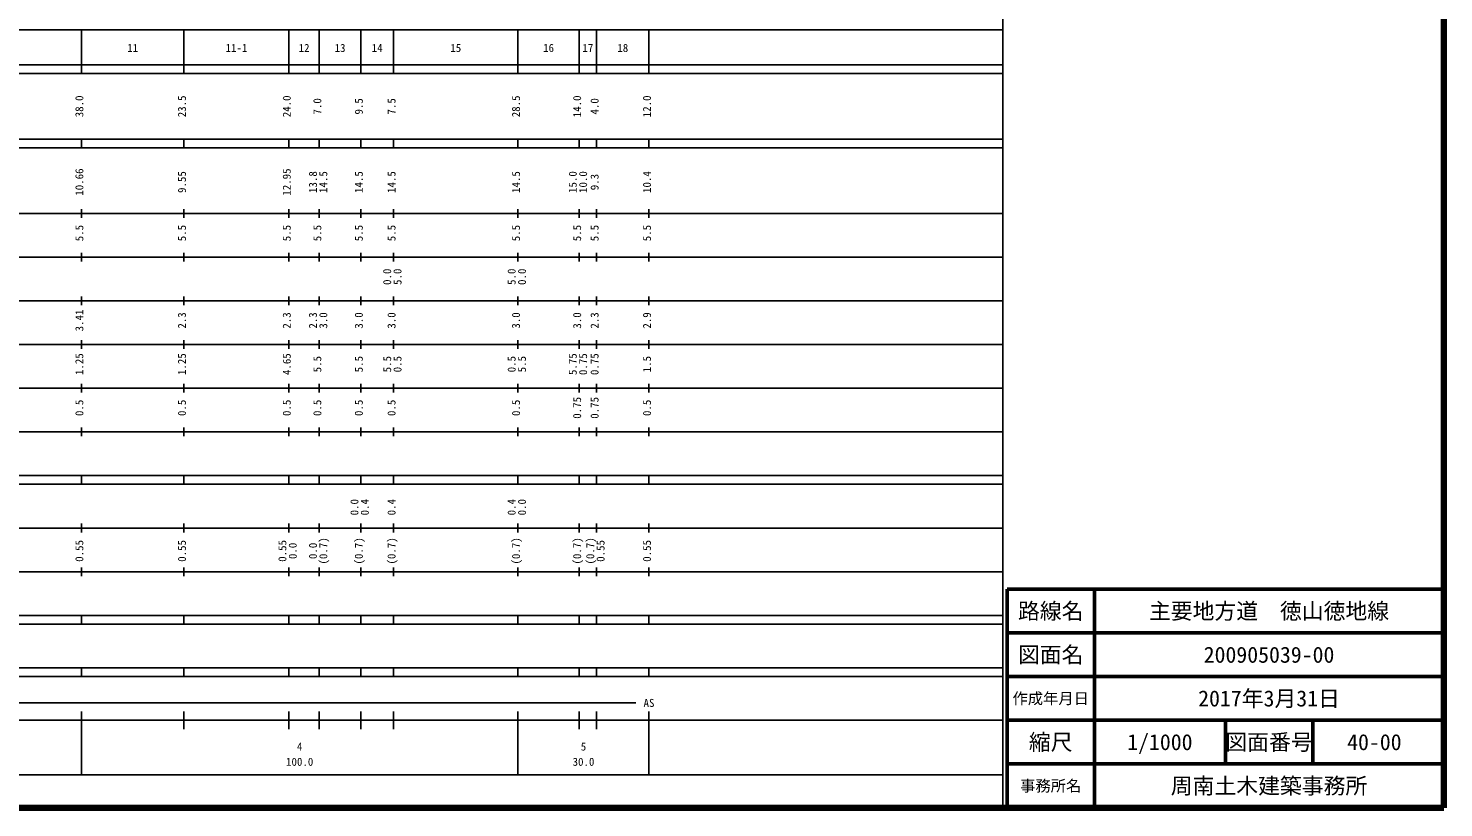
# Model space of a CAD drawing. Units: millimetres on the paper, enlarged 1000 times. Extents: x 40000 to 680000, y 20000 to 380000.
# Drawn here: x 355852 to 680000, y 20000 to 198357 of the extents above; entities that cross this region are included whole.
import ezdxf
from ezdxf.enums import TextEntityAlignment as Align

# ---------------------------------------------------------------- set-up
doc = ezdxf.new("R2010")
doc.units = ezdxf.units.MM
doc.header["$LTSCALE"] = 1000
for name, color, linetype, lineweight in [('M-TTL', 2, 'Continuous', 140), ('M-TTL-BAND', 7, 'Continuous', 25), ('M-TTL-FRAM', 2, 'Continuous', 50), ('M-TTL-LINE', 7, 'Continuous', 50)]:
    doc.layers.add(name, color=color, linetype=linetype, lineweight=lineweight)
doc.layers.add('M-TTL-TXT', color=7, linetype='Continuous')
doc.styles.add('ＭＳ ゴシック', font='')
doc.styles.get('ＭＳ ゴシック').set_extended_font_data('MS Gothic')

msp = doc.modelspace()

# ---------------------------------------------------------------- linework, layer by layer
at = {"layer": 'M-TTL'}
for p, q in [((680000, 20000), (680000, 380000)), ((40000, 20000), (680000, 20000))]:
    msp.add_line(p, q, dxfattribs=at)
at = {"layer": 'M-TTL-BAND'}
for p, q in [((579000, 20000), (579000, 370000)), ((68000, 198000), (579000, 198000)), ((368000, 188000), (368000, 198000)), ((391500, 188000), (391500, 198000)), ((415500, 188000), (415500, 198000)), ((422500, 188000), (422500, 198000)), ((432000, 188000), (432000, 198000)), ((439500, 188000), (439500, 198000)), ((468000, 188000), (468000, 198000)), ((482000, 188000), (482000, 198000)), ((486000, 188000), (486000, 198000)), ((498000, 188000), (498000, 198000)), ((40000, 190000), (579000, 190000)), ((40000, 188000), (579000, 188000)), ((40000, 173000), (579000, 173000)), ((368000, 171000), (368000, 173000)), ((391500, 171000), (391500, 173000)), ((415500, 171000), (415500, 173000)), ((422500, 171000), (422500, 173000)), ((432000, 171000), (432000, 173000)), ((439500, 171000), (439500, 173000)), ((468000, 171000), (468000, 173000)), ((482000, 171000), (482000, 173000)), ((486000, 171000), (486000, 173000)), ((498000, 171000), (498000, 173000)), ((40000, 171000), (579000, 171000)), ((40000, 156000), (579000, 156000)), ((368000, 155000), (368000, 157000)), ((391500, 155000), (391500, 157000)), ((415500, 155000), (415500, 157000)), ((422500, 155000), (422500, 157000)), ((432000, 155000), (432000, 157000)), ((439500, 155000), (439500, 157000)), ((468000, 155000), (468000, 157000)), ((482000, 155000), (482000, 157000)), ((486000, 155000), (486000, 157000)), ((498000, 155000), (498000, 157000)), ((46000, 146000), (579000, 146000)), ((368000, 145000), (368000, 147000)), ((391500, 145000), (391500, 147000)), ((415500, 145000), (415500, 147000)), ((422500, 145000), (422500, 147000)), ((432000, 145000), (432000, 147000)), ((439500, 145000), (439500, 147000)), ((468000, 145000), (468000, 147000)), ((482000, 145000), (482000, 147000)), ((486000, 145000), (486000, 147000)), ((498000, 145000), (498000, 147000)), ((368000, 135000), (368000, 137000)), ((391500, 135000), (391500, 137000)), ((415500, 135000), (415500, 137000)), ((422500, 135000), (422500, 137000)), ((432000, 135000), (432000, 137000)), ((439500, 135000), (439500, 137000)), ((468000, 135000), (468000, 137000)), ((482000, 135000), (482000, 137000)), ((486000, 135000), (486000, 137000)), ((498000, 135000), (498000, 137000)), ((52000, 136000), (579000, 136000)), ((368000, 125000), (368000, 127000)), ((391500, 125000), (391500, 127000)), ((415500, 125000), (415500, 127000)), ((422500, 125000), (422500, 127000)), ((432000, 125000), (432000, 127000)), ((439500, 125000), (439500, 127000)), ((468000, 125000), (468000, 127000)), ((482000, 125000), (482000, 127000)), ((486000, 125000), (486000, 127000)), ((498000, 125000), (498000, 127000)), ((46000, 126000), (579000, 126000)), ((368000, 115000), (368000, 117000)), ((391500, 115000), (391500, 117000)), ((415500, 115000), (415500, 117000)), ((422500, 115000), (422500, 117000)), ((432000, 115000), (432000, 117000)), ((439500, 115000), (439500, 117000)), ((468000, 115000), (468000, 117000)), ((482000, 115000), (482000, 117000)), ((486000, 115000), (486000, 117000)), ((498000, 115000), (498000, 117000)), ((52000, 116000), (579000, 116000)), ((368000, 105000), (368000, 107000)), ((391500, 105000), (391500, 107000)), ((415500, 105000), (415500, 107000)), ((422500, 105000), (422500, 107000)), ((432000, 105000), (432000, 107000)), ((439500, 105000), (439500, 107000)), ((468000, 105000), (468000, 107000)), ((482000, 105000), (482000, 107000)), ((486000, 105000), (486000, 107000)), ((498000, 105000), (498000, 107000)), ((46000, 106000), (579000, 106000)), ((40000, 96000), (579000, 96000)), ((368000, 94000), (368000, 96000)), ((391500, 94000), (391500, 96000)), ((415500, 94000), (415500, 96000)), ((422500, 94000), (422500, 96000)), ((432000, 94000), (432000, 96000)), ((439500, 94000), (439500, 96000)), ((468000, 94000), (468000, 96000)), ((482000, 94000), (482000, 96000)), ((486000, 94000), (486000, 96000)), ((498000, 94000), (498000, 96000)), ((40000, 94000), (579000, 94000)), ((368000, 83000), (368000, 85000)), ((391500, 83000), (391500, 85000)), ((415500, 83000), (415500, 85000)), ((422500, 83000), (422500, 85000)), ((432000, 83000), (432000, 85000)), ((439500, 83000), (439500, 85000)), ((468000, 83000), (468000, 85000)), ((482000, 83000), (482000, 85000)), ((486000, 83000), (486000, 85000)), ((498000, 83000), (498000, 85000)), ((49000, 84000), (579000, 84000)), ((368000, 73000), (368000, 75000)), ((391500, 73000), (391500, 75000)), ((415500, 73000), (415500, 75000)), ((422500, 73000), (422500, 75000)), ((432000, 73000), (432000, 75000)), ((439500, 73000), (439500, 75000)), ((468000, 73000), (468000, 75000)), ((482000, 73000), (482000, 75000)), ((486000, 73000), (486000, 75000)), ((498000, 73000), (498000, 75000)), ((40000, 74000), (579000, 74000)), ((40000, 64000), (579000, 64000)), ((40000, 62000), (579000, 62000)), ((368000, 62000), (368000, 64000)), ((391500, 62000), (391500, 64000)), ((415500, 62000), (415500, 64000)), ((422500, 62000), (422500, 64000)), ((432000, 62000), (432000, 64000)), ((439500, 62000), (439500, 64000)), ((468000, 62000), (468000, 64000)), ((482000, 62000), (482000, 64000)), ((486000, 62000), (486000, 64000)), ((498000, 62000), (498000, 64000)), ((40000, 52000), (579000, 52000)), ((368000, 50000), (368000, 52000)), ((391500, 50000), (391500, 52000)), ((415500, 50000), (415500, 52000)), ((422500, 50000), (422500, 52000)), ((432000, 50000), (432000, 52000)), ((439500, 50000), (439500, 52000)), ((468000, 50000), (468000, 52000)), ((482000, 50000), (482000, 52000)), ((486000, 50000), (486000, 52000)), ((498000, 50000), (498000, 52000)), ((40000, 50000), (579000, 50000)), ((71000, 44000), (495000, 44000)), ((40000, 40000), (579000, 40000)), ((368000, 27500), (368000, 42000)), ((391500, 38000), (391500, 42000)), ((415500, 38000), (415500, 42000)), ((422500, 38000), (422500, 42000)), ((432000, 38000), (432000, 42000)), ((439500, 38000), (439500, 42000)), ((468000, 27500), (468000, 42000)), ((482000, 38000), (482000, 42000)), ((486000, 38000), (486000, 42000)), ((498000, 27500), (498000, 42000)), ((68000, 27500), (579000, 27500))]:
    msp.add_line(p, q, dxfattribs=at)
at = {"layer": 'M-TTL-FRAM'}
for p, q in [((680000, 70000), (580000, 70000)), ((580000, 70000), (580000, 20000))]:
    msp.add_line(p, q, dxfattribs=at)
at = {"layer": 'M-TTL-LINE'}
for p, q in [((600000, 70000), (600000, 20000)), ((680000, 60000), (580000, 60000)), ((680000, 50000), (580000, 50000)), ((680000, 40000), (580000, 40000)), ((630000, 40000), (630000, 30000)), ((650000, 40000), (650000, 30000)), ((680000, 30000), (580000, 30000))]:
    msp.add_line(p, q, dxfattribs=at)

# ---------------------------------------------------------------- texts
at = {"layer": 'M-TTL-BAND', "style": 'ＭＳ ゴシック'}
for s, p in [('11', (379750, 192405)), ('11-1', (403500, 192405)), ('12', (419000, 192405)), ('13', (427250, 192405)), ('14', (435750, 192405)), ('15', (453750, 192405)), ('16', (475000, 192405)), ('17', (484000, 192405)), ('18', (492000, 192405)), ('AS', (498000, 42500)), ('4', (418000, 32523)), ('5', (483000, 32523)), ('100.0', (418000, 29033)), ('30.0', (483000, 29033))]:
    msp.add_text(s, height=1833, dxfattribs=at).set_placement(p, align=Align.BOTTOM_CENTER)
for s, p in [('38.0', (369000, 180500)), ('23.5', (392500, 180500)), ('24.0', (416500, 180500)), ('7.0', (423500, 180500)), ('9.5', (433000, 180500)), ('7.5', (440500, 180500)), ('28.5', (469000, 180500)), ('14.0', (483000, 180500)), ('4.0', (487000, 180500)), ('12.0', (499000, 180500)), ('10.66', (369000, 163174)), ('9.55', (392500, 163174)), ('12.95', (416500, 163174)), ('13.8', (422500, 163174)), ('14.5', (424870, 163174)), ('14.5', (433000, 163174)), ('14.5', (440500, 163174)), ('14.5', (469000, 163174)), ('15.0', (482000, 163174)), ('10.0', (484370, 163174)), ('10.4', (499000, 163174)), ('9.3', (487000, 163174)), ('5.5', (369000, 151500)), ('5.5', (392500, 151500)), ('5.5', (416500, 151500)), ('5.5', (423500, 151500)), ('5.5', (433000, 151500)), ('5.5', (440500, 151500)), ('5.5', (469000, 151500)), ('5.5', (483000, 151500)), ('5.5', (487000, 151500)), ('5.5', (499000, 151500)), ('0.0', (439500, 141500)), ('5.0', (441870, 141500)), ('5.0', (468000, 141500)), ('0.0', (470370, 141500)), ('3.41', (369000, 131500)), ('2.3', (392500, 131500)), ('2.3', (416500, 131500)), ('2.3', (422500, 131500)), ('3.0', (424870, 131500)), ('3.0', (433000, 131500)), ('3.0', (440500, 131500)), ('3.0', (469000, 131500)), ('3.0', (483000, 131500)), ('2.3', (487000, 131500)), ('2.9', (499000, 131500)), ('1.25', (369000, 121500)), ('1.25', (392500, 121500)), ('4.65', (416500, 121500)), ('5.5', (423500, 121500)), ('5.5', (433000, 121500)), ('5.5', (439500, 121500)), ('0.5', (441870, 121500)), ('0.5', (468000, 121500)), ('5.5', (470370, 121500)), ('5.75', (482000, 121500)), ('0.75', (484370, 121500)), ('0.75', (487000, 121500)), ('1.5', (499000, 121500)), ('0.75', (483000, 111500)), ('0.75', (487000, 111500)), ('0.5', (369000, 111500)), ('0.5', (392500, 111500)), ('0.5', (416500, 111500)), ('0.5', (423500, 111500)), ('0.5', (433000, 111500)), ('0.5', (440500, 111500)), ('0.5', (469000, 111500)), ('0.5', (499000, 111500)), ('0.0', (432000, 88764)), ('0.4', (434370, 88764)), ('0.4', (440500, 88764)), ('0.4', (468000, 88764)), ('0.0', (470370, 88764)), ('0.55', (369000, 78764)), ('0.55', (392500, 78764)), ('0.55', (415500, 78764)), ('(0.7)', (424870, 78764)), ('(0.7)', (433000, 78764)), ('(0.7)', (440500, 78764)), ('(0.7)', (469000, 78764)), ('(0.7)', (483000, 78764)), ('(0.7)', (486000, 78764)), ('0.55', (488370, 78764)), ('0.55', (499000, 78764)), ('0.0', (417870, 78764)), ('0.0', (422500, 78764))]:
    msp.add_text(s, height=1833, rotation=90, dxfattribs=at).set_placement(p, align=Align.BOTTOM_CENTER)
at = {"layer": 'M-TTL-TXT', "style": 'ＭＳ ゴシック'}
for s, height, p in [('路線名', 3666, (590000, 65000)), ('路線名', 3666, (590000, 65000)), ('主要地方道\u3000徳山徳地線', 3666, (640000, 65000)), ('図面名', 3666, (590000, 55000)), ('図面名', 3666, (590000, 55000)), ('200905039-00', 3666, (640000, 55000)), ('作成年月日', 2566, (590000, 45000)), ('作成年月日', 2566, (590000, 45000)), ('2017年3月31日', 3666, (640000, 45000)), ('縮尺', 3666, (590000, 35000)), ('縮尺', 3666, (590000, 35000)), ('1/1000', 3666, (615000, 35000)), ('図面番号', 3666, (640000, 35000)), ('図面番号', 3666, (640000, 35000)), ('40-00', 3666, (664125, 35000)), ('事務所名', 2566, (590000, 25000)), ('事務所名', 2566, (590000, 25000)), ('周南土木建築事務所', 3666, (640000, 25000))]:
    msp.add_text(s, height=height, dxfattribs=at).set_placement(p, align=Align.MIDDLE_CENTER)

doc.saveas('drawing.dxf')
